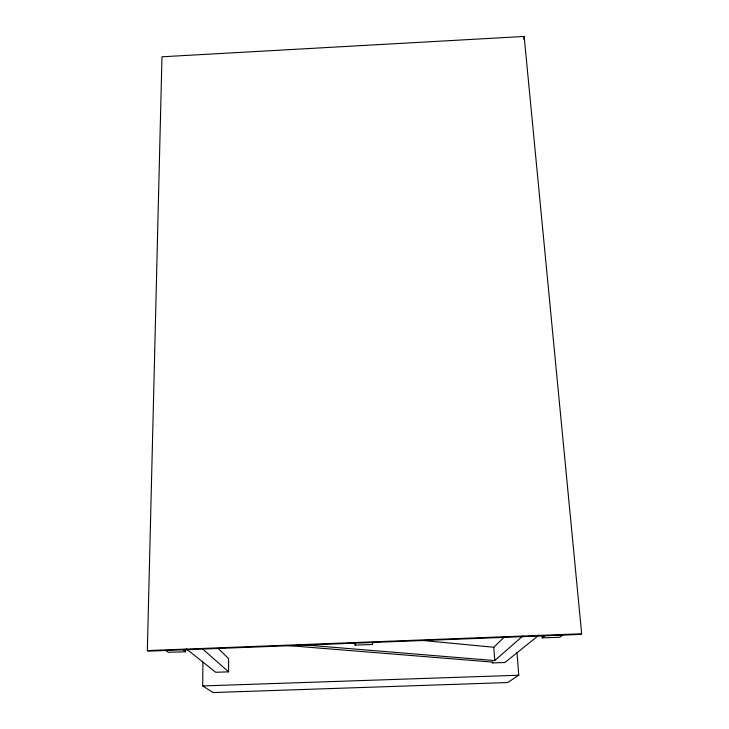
<?xml version="1.0" encoding="UTF-8"?>
<svg xmlns="http://www.w3.org/2000/svg" width="729" height="729" viewBox="0 0 729 729"><rect width="100%" height="100%" fill="white"/><g stroke="black" fill="none" stroke-linecap="round" stroke-linejoin="round"><path stroke-width="1.09" d="M372.792 642.477L372.537 644.518L355.141 645.101L355.151 643.069M186.369 648.91L215.711 672.275L228.587 671.846L228.624 658.706L218.153 648.4M516.998 652.583L518.756 675.236L507.666 682.554L213.05 692.55L202.708 685.943L202.926 662.032M165.565 650.405L168.299 652.327L185.622 651.744L185.649 649.548M147.34 650.587L161.975 56.789L524.151 36.45L581.66 633.765L580.885 634.412L148.47 651.161L147.34 650.587L581.66 633.765M523.723 39.202L524.151 36.45M303.574 644.837L494.763 660.583L493.815 647.27L504.377 636.927M494.763 660.583L522.893 635.907M538.959 635.087L504.915 662.506L492.084 662.943L493.032 662.114L287.08 645.493M542.103 635.661L542.294 637.866L545.064 635.715M562.788 635.114L559.754 637.283L542.294 637.866M202.708 685.943L518.756 675.236M422.556 640.463L493.815 647.27M183.143 649.821L185.622 651.744M202.425 648.792L228.587 671.846M372.455 642.249L372.537 644.518M355.069 642.832L355.141 645.101"/></g></svg>
